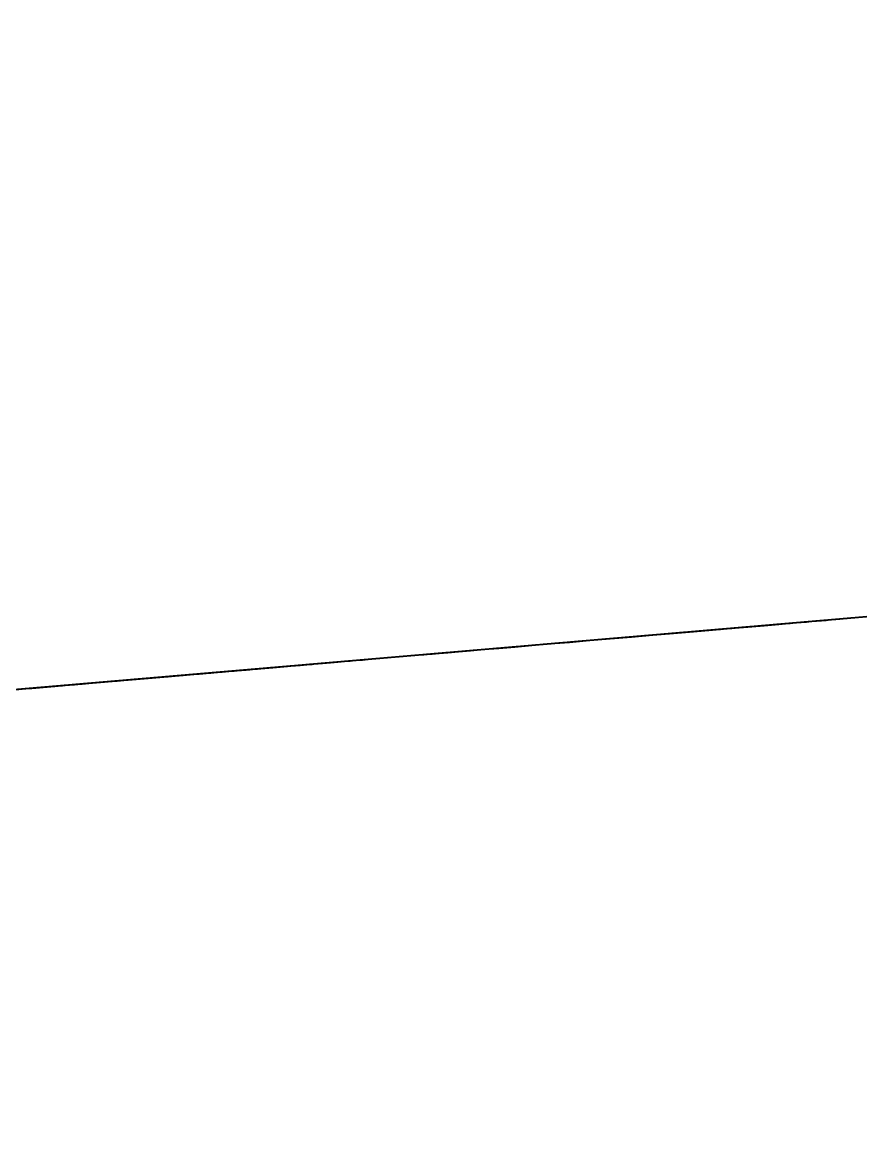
# Model space of a CAD drawing. Header units: millimetres. Extents: x 235072 to 246269, y 20126 to 21085.
# Drawn here: x 242165.1 to 242502.2, y 20555.7 to 21001.9 of the extents above; entities that cross this region are included whole.
import ezdxf

# ---------------------------------------------------------------- set-up
doc = ezdxf.new("R2010")
doc.units = ezdxf.units.MM
doc.header["$MEASUREMENT"] = 0
doc.linetypes.add('CENTER2', pattern=[1.125, 0.75, -0.125, 0.125, -0.125])
doc.linetypes.add('HIDDEN2', pattern=[0.1875, 0.125, -0.0625])
doc.layers.add('Section 2-0', color=7, linetype='Continuous', true_color=0xe7f0ff)
for name, color, linetype in [('Section 2-150-DS-B4-404', 1, 'Continuous'), ('Section 2-150-SL-B4-094', 14, 'Continuous'), ('Section 2-150-SL-B4-216', 85, 'Continuous'), ('Section 2-150-SL-B4-249', 85, 'Continuous'), ('Section 2-300-CEN-D3-231', 70, 'Continuous'), ('Section 2-300-FA-D4-234', 50, 'Continuous'), ('Section 2-50-PES-D1-243', 4, 'Continuous'), ('Section 2-A-FLOR', 192, 'Continuous'), ('Section 2-CENTER', 1, 'CENTER2'), ('Section 2-HIDDEN', 7, 'HIDDEN2'), ('Section 2-MONO BEAM', 6, 'Continuous'), ('Section 2-RE', 5, 'Continuous'), ('Section 2-S-BEAM', 12, 'Continuous')]:
    doc.layers.add(name, color=color, linetype=linetype)

# ---------------------------------------------------------------- blocks, each defined once
blk = doc.blocks.new('*U33')
at = {"layer": 'Section 2-S-BEAM', "color": 0, "linetype": 'ByBlock', "lineweight": -2}
for p, q in [((241325.04, 20661.88, 24789), (242875.04, 20794.59, 24789)), ((241678.32, 20692.13, 24986.4), (242875.04, 20794.59, 24986.4)), ((241742.09, 20697.59, 24798.6), (242875.04, 20794.59, 24798.6)), ((241742.09, 20697.59, 24996), (242745.3, 20783.48, 24996))]:
    blk.add_line(p, q, dxfattribs=at)
blk = doc.blocks.new('*U34')
at = {"layer": 'Section 2-A-FLOR', "color": 0, "linetype": 'ByBlock', "lineweight": -2}
blk.add_line((241931.52, 20713.8, 21994.09), (242597.02, 20770.78, 21994.09), dxfattribs=at)
blk = doc.blocks.new('*U35')
at = {"layer": 'Section 2-MONO BEAM', "color": 0, "linetype": 'ByBlock', "lineweight": -2}
for p, q in [((241933.74, 20713.99, 24634.26), (242680.53, 20777.93, 24634.26)), ((241933.74, 20713.99, 24624.66), (242680.53, 20777.93, 24624.66))]:
    blk.add_line(p, q, dxfattribs=at)
blk = doc.blocks.new('*U37')
at = {"layer": 'Section 2-A-FLOR', "color": 0, "linetype": 'ByBlock', "lineweight": -2}
for p, q in [((242793.05, 20787.57, 21625), (235968.02, 20203.22, 21625)), ((242793.05, 20787.57, 21700), (235968.02, 20203.22, 21700))]:
    blk.add_line(p, q, dxfattribs=at)
blk = doc.blocks.new('*U72')
at = {"layer": 'Section 2-150-SL-B4-249', "color": 0, "linetype": 'ByBlock', "lineweight": -2}
for p, q in [((242456.03, 20758.71, 24178.59), (242061.59, 20724.94, 24178.59)), ((242456.03, 20758.71, 24346.87), (242061.59, 20724.94, 24346.87)), ((242456.03, 20758.71, 24205.58), (242456.03, 20758.71, 24178.59)), ((242456.03, 20758.71, 24346.87), (242456.03, 20758.71, 24265.9))]:
    blk.add_line(p, q, dxfattribs=at)
at = {"layer": 'Section 2-HIDDEN'}
for p, q in [((236933.47, 20285.88, 24262.73), (242456.03, 20758.71, 24262.73)), ((242456.03, 20758.71, 24265.9), (242456.03, 20758.71, 24205.58))]:
    blk.add_line(p, q, dxfattribs=at)
blk = doc.blocks.new('*U79')
at = {"layer": 'Section 2-50-PES-D1-243', "color": 0, "linetype": 'ByBlock', "lineweight": -2}
for p, q in [((237204.13, 20309.05, 25056.77), (242745.3, 20783.48, 25056.77)), ((237204.13, 20309.05, 24996.45), (242745.3, 20783.48, 24996.45))]:
    blk.add_line(p, q, dxfattribs=at)
at = {"layer": 'Section 2-CENTER'}
blk.add_line((242745.3, 20783.48, 25026.61), (237204.13, 20309.05, 25026.61), dxfattribs=at)
blk = doc.blocks.new('*U117')
at = {"layer": 'Section 2-A-FLOR', "color": 0, "linetype": 'ByBlock', "lineweight": -2}
for p, q in [((242792.02, 20787.48, 21999.99), (240178.46, 20563.71, 21920.9)), ((240313.8, 20575.3, 21625), (242792.02, 20787.48, 21699.99))]:
    blk.add_line(p, q, dxfattribs=at)
blk = doc.blocks.new('*U153')
at = {"layer": 'Section 2-300-CEN-D3-231', "color": 0, "linetype": 'ByBlock', "lineweight": -2}
blk.add_line((242765.61, 20785.22, 24502.44), (241108.85, 20643.37, 24502.44), dxfattribs=at)
at = {"layer": 'Section 2-HIDDEN'}
blk.add_line((241108.85, 20643.37, 24340.52), (244213.01, 20909.14, 24340.52), dxfattribs=at)
blk = doc.blocks.new('*U166')
at = {"layer": 'Section 2-HIDDEN'}
for p, q in [((241519.59, 20678.54, 24397.67), (243557.2, 20852.99, 24397.67)), ((243557.2, 20852.99, 24288.13), (241519.59, 20678.54, 24288.13))]:
    blk.add_line(p, q, dxfattribs=at)
blk = doc.blocks.new('*U174')
at = {"layer": 'Section 2-150-SL-B4-216', "color": 0, "linetype": 'ByBlock', "lineweight": -2}
for p, q in [((242017.88, 20721.2, 24082.55), (242188.5, 20735.81, 24082.55)), ((242017.88, 20721.2, 24022.23), (242188.5, 20735.81, 24022.23)), ((241718.14, 20695.54, 24082.55), (241957.78, 20716.05, 24082.55)), ((241718.14, 20695.54, 24022.23), (241957.78, 20716.05, 24022.23))]:
    blk.add_line(p, q, dxfattribs=at)
at = {"layer": 'Section 2-CENTER'}
for p, q in [((242188.5, 20735.81, 24052.39), (242017.88, 20721.2, 24052.39)), ((241957.78, 20716.05, 24052.39), (241718.14, 20695.54, 24052.39))]:
    blk.add_line(p, q, dxfattribs=at)
at = {"layer": 'Section 2-HIDDEN'}
for p, q in [((242199.53, 20736.75, 24052.39), (242188.5, 20735.81, 24052.39)), ((241957.78, 20716.05, 24082.55), (242017.88, 20721.2, 24082.55)), ((241957.78, 20716.05, 24022.23), (242017.88, 20721.2, 24022.23)), ((242017.88, 20721.2, 24052.39), (241957.78, 20716.05, 24052.39)), ((241718.14, 20695.54, 24052.39), (241699.16, 20693.91, 24052.39))]:
    blk.add_line(p, q, dxfattribs=at)
blk = doc.blocks.new('*U200')
at = {"layer": 'Section 2-0', "color": 0, "linetype": 'ByBlock', "lineweight": -2, "extrusion": (0.085306, -0.996355, 0)}
blk.add_circle((243040.35, 22389.43), 50, dxfattribs=at)
blk.add_arc((243040.35, 22389.43), 150, 6.3924, 353.6076, dxfattribs=at)
blk = doc.blocks.new('*U201')
at = {"layer": 'Section 2-CENTER'}
blk.add_line((242862.39, 20793.5, 24235.74), (242051.6, 20724.09, 24235.74), dxfattribs=at)
at = {"layer": 'Section 2-RE', "color": 0, "linetype": 'ByBlock', "lineweight": -2}
for p, q in [((242051.6, 20724.09, 24265.9), (242962.02, 20802.03, 24265.9)), ((242051.6, 20724.09, 24205.58), (242896.11, 20796.39, 24205.58))]:
    blk.add_line(p, q, dxfattribs=at)
blk = doc.blocks.new('*U202')
at = {"layer": 'Section 2-150-DS-B4-404', "color": 0, "linetype": 'ByBlock', "lineweight": -2}
for p, q in [((242261.59, 20742.06, 23870.05), (242180.68, 20735.14, 23870.05)), ((242261.59, 20742.06, 23880.05), (242180.68, 20735.14, 23880.05)), ((242082.52, 20726.73, 23880.05), (242163.43, 20733.66, 23880.05)), ((242082.52, 20726.73, 23870.05), (242163.43, 20733.66, 23870.05)), ((242166.08, 20733.89, 23735.05), (242144.16, 20732.01, 23735.05)), ((242166.08, 20733.89, 24015.05), (242144.16, 20732.01, 24015.05)), ((242167.07, 20733.97, 23791.05), (242166.08, 20733.89, 23791.05)), ((242167.07, 20733.97, 23959.05), (242166.08, 20733.89, 23959.05)), ((242166.08, 20733.89, 23984.89), (242166.08, 20733.89, 24015.05)), ((242166.08, 20733.89, 23883.05), (242166.08, 20733.89, 23964.85)), ((242166.08, 20733.89, 23785.25), (242166.08, 20733.89, 23867.05)), ((242166.08, 20733.89, 23735.05), (242166.08, 20733.89, 23765.21)), ((242167.07, 20733.97, 23785.19), (242167.07, 20733.97, 23866.39)), ((242167.07, 20733.97, 23964.91), (242167.07, 20733.97, 23883.71)), ((242178.03, 20734.91, 23791.05), (242177.04, 20734.83, 23791.05)), ((242178.03, 20734.91, 23959.05), (242177.04, 20734.83, 23959.05)), ((242177.04, 20734.83, 23785.19), (242177.04, 20734.83, 23866.39)), ((242177.04, 20734.83, 23964.91), (242177.04, 20734.83, 23883.71)), ((242199.95, 20736.79, 23735.05), (242178.03, 20734.91, 23735.05)), ((242199.95, 20736.79, 24015.05), (242178.03, 20734.91, 24015.05)), ((242178.03, 20734.91, 23765.21), (242178.03, 20734.91, 23735.05)), ((242178.03, 20734.91, 23867.05), (242178.03, 20734.91, 23785.25)), ((242178.03, 20734.91, 23964.85), (242178.03, 20734.91, 23883.05)), ((242178.03, 20734.91, 24015.05), (242178.03, 20734.91, 23984.89)), ((242199.95, 20736.79, 23981.43), (242199.95, 20736.79, 24015.05)), ((242199.95, 20736.79, 23880.05), (242199.95, 20736.79, 23960.58)), ((242199.95, 20736.79, 23789.52), (242199.95, 20736.79, 23870.05)), ((242199.95, 20736.79, 23735.05), (242199.95, 20736.79, 23768.67)), ((242144.16, 20732.01, 23768.67), (242144.16, 20732.01, 23735.05)), ((242144.16, 20732.01, 23870.05), (242144.16, 20732.01, 23789.52)), ((242144.16, 20732.01, 23960.58), (242144.16, 20732.01, 23880.05)), ((242144.16, 20732.01, 24015.05), (242144.16, 20732.01, 23981.43))]:
    blk.add_line(p, q, dxfattribs=at)
at = {"layer": 'Section 2-150-DS-B4-404', "color": 0, "linetype": 'ByBlock', "lineweight": -2, "extrusion": (-0.085306, 0.996355, -4.05941e-46)}
blk.add_circle((-243058.06, 23875.05), 110, dxfattribs=at)
at = {"layer": 'Section 2-150-DS-B4-404', "color": 0, "linetype": 'ByBlock', "lineweight": -2, "extrusion": (0.085306, -0.996355, 0)}
blk.add_circle((243058.06, 23875.05), 10, dxfattribs=at)
for start, end in [(272.9121, 357.0879), (2.9121, 87.0879), (182.9121, 267.0879), (92.9121, 177.0879)]:
    blk.add_arc((243058.06, 23875.05), 90, start, end, dxfattribs=at)
at = {"layer": 'Section 2-CENTER'}
blk.add_line((242199.95, 20736.79, 23875.05), (242144.16, 20732.01, 23875.05), dxfattribs=at)
at = {"layer": 'Section 2-HIDDEN'}
for p, q in [((242271.69, 20742.93, 23870.05), (242261.59, 20742.06, 23870.05)), ((242271.69, 20742.93, 23880.05), (242261.59, 20742.06, 23880.05)), ((242271.69, 20742.93, 23870.05), (242271.69, 20742.93, 23880.05)), ((242199.95, 20736.79, 23799.45), (242144.16, 20732.01, 23799.45)), ((242199.95, 20736.79, 23950.65), (242144.16, 20732.01, 23950.65)), ((242163.43, 20733.66, 23880.05), (242172.06, 20734.4, 23880.05)), ((242163.43, 20733.66, 23870.05), (242172.06, 20734.4, 23870.05)), ((242166.08, 20733.89, 23964.85), (242166.08, 20733.89, 23984.89)), ((242166.08, 20733.89, 23867.05), (242166.08, 20733.89, 23883.05)), ((242166.08, 20733.89, 23765.21), (242166.08, 20733.89, 23785.25)), ((242177.04, 20734.83, 23875.05), (242167.07, 20733.97, 23875.05)), ((242177.04, 20734.83, 23775.05), (242167.07, 20733.97, 23775.05)), ((242167.07, 20733.97, 23875.05), (242177.04, 20734.83, 23875.05)), ((242177.04, 20734.83, 23975.05), (242167.07, 20733.97, 23975.05)), ((242169.07, 20734.14, 23791.05), (242167.07, 20733.97, 23791.05)), ((242169.07, 20734.14, 23959.05), (242167.07, 20733.97, 23959.05)), ((242167.07, 20733.97, 23775.05), (242167.07, 20733.97, 23785.19)), ((242167.07, 20733.97, 23866.39), (242167.07, 20733.97, 23875.05)), ((242167.07, 20733.97, 23975.05), (242167.07, 20733.97, 23964.91)), ((242167.07, 20733.97, 23883.71), (242167.07, 20733.97, 23875.05)), ((242168.47, 20734.09, 23770.65), (242175.64, 20734.71, 23770.65)), ((242175.64, 20734.71, 23979.45), (242168.47, 20734.09, 23979.45)), ((242168.47, 20734.09, 23979.45), (242168.47, 20734.09, 23770.65)), ((242175.05, 20734.65, 23962.05), (242169.07, 20734.14, 23962.05)), ((242169.07, 20734.14, 23788.05), (242175.05, 20734.65, 23788.05)), ((242169.07, 20734.14, 23962.05), (242169.07, 20734.14, 23875.05)), ((242169.07, 20734.14, 23875.05), (242169.07, 20734.14, 23788.05)), ((242180.68, 20735.14, 23870.05), (242172.06, 20734.4, 23870.05)), ((242180.68, 20735.14, 23880.05), (242172.06, 20734.4, 23880.05)), ((242172.06, 20734.4, 23880.05), (242172.06, 20734.4, 23870.05)), ((242172.06, 20734.4, 23870.05), (242172.06, 20734.4, 23880.05)), ((242177.04, 20734.83, 23791.05), (242175.05, 20734.65, 23791.05)), ((242177.04, 20734.83, 23959.05), (242175.05, 20734.65, 23959.05)), ((242175.05, 20734.65, 23788.05), (242175.05, 20734.65, 23875.05)), ((242175.05, 20734.65, 23875.05), (242175.05, 20734.65, 23962.05)), ((242175.64, 20734.71, 23770.65), (242175.64, 20734.71, 23979.45)), ((242177.04, 20734.83, 23775.05), (242177.04, 20734.83, 23785.19)), ((242177.04, 20734.83, 23866.39), (242177.04, 20734.83, 23875.05)), ((242177.04, 20734.83, 23975.05), (242177.04, 20734.83, 23964.91)), ((242177.04, 20734.83, 23883.71), (242177.04, 20734.83, 23875.05)), ((242178.03, 20734.91, 23785.25), (242178.03, 20734.91, 23765.21)), ((242178.03, 20734.91, 23883.05), (242178.03, 20734.91, 23867.05)), ((242178.03, 20734.91, 23984.89), (242178.03, 20734.91, 23964.85)), ((242199.95, 20736.79, 23960.58), (242199.95, 20736.79, 23981.43)), ((242199.95, 20736.79, 23870.05), (242199.95, 20736.79, 23880.05)), ((242199.95, 20736.79, 23768.67), (242199.95, 20736.79, 23789.52)), ((242144.16, 20732.01, 23789.52), (242144.16, 20732.01, 23768.67)), ((242144.16, 20732.01, 23880.05), (242144.16, 20732.01, 23870.05)), ((242144.16, 20732.01, 23981.43), (242144.16, 20732.01, 23960.58)), ((242072.42, 20725.87, 23880.05), (242082.52, 20726.73, 23880.05)), ((242072.42, 20725.87, 23870.05), (242082.52, 20726.73, 23870.05)), ((242072.42, 20725.87, 23870.05), (242072.42, 20725.87, 23880.05))]:
    blk.add_line(p, q, dxfattribs=at)
at = {"layer": 'Section 2-HIDDEN', "extrusion": (0.085306, -0.996355, 0)}
blk.add_circle((243058.06, 23875.05), 3, dxfattribs=at)
for start, end in [(357.0879, 2.9121), (267.0879, 272.9121), (87.0879, 92.9121), (180, 182.9121), (177.0879, 180)]:
    blk.add_arc((243058.06, 23875.05), 90, start, end, dxfattribs=at)
blk = doc.blocks.new('*U204')
at = {"layer": 'Section 2-150-SL-B4-094', "color": 0, "linetype": 'ByBlock', "lineweight": -2}
for p, q in [((242116.04, 20729.6, 22764.48), (242163.87, 20733.7, 22772.33)), ((242116.04, 20729.6, 22596.18), (242163.87, 20733.7, 22588.33)), ((242180.81, 20735.15, 22540.33), (242163.87, 20733.7, 22540.33)), ((242180.81, 20735.15, 22820.33), (242163.87, 20733.7, 22820.33)), ((242163.87, 20733.7, 22820.33), (242163.87, 20733.7, 22540.33)), ((242180.81, 20735.15, 22540.33), (242180.81, 20735.15, 22820.33)), ((242116.04, 20729.6, 22764.48), (242116.04, 20729.6, 22596.18))]:
    blk.add_line(p, q, dxfattribs=at)
at = {"layer": 'Section 2-CENTER'}
blk.add_line((242180.81, 20735.15, 22680.33), (242116.04, 20729.6, 22680.33), dxfattribs=at)
at = {"layer": 'Section 2-HIDDEN'}
for p, q in [((242180.81, 20735.15, 22596.18), (242163.87, 20733.7, 22596.18)), ((242180.81, 20735.15, 22764.48), (242163.87, 20733.7, 22764.48))]:
    blk.add_line(p, q, dxfattribs=at)
blk = doc.blocks.new('*U206')
at = {"layer": 'Section 2-CENTER'}
blk.add_line((242886.78, 20795.59, 22389.43), (242204.23, 20737.15, 22389.43), dxfattribs=at)
at = {"layer": 'Section 2-HIDDEN'}
for p, q in [((242204.23, 20737.15, 22389.43), (242172.26, 20734.42, 22389.43)), ((242172.26, 20734.42, 22406.13), (242201.37, 20736.91, 22406.13)), ((242172.26, 20734.42, 22372.73), (242201.37, 20736.91, 22372.73))]:
    blk.add_line(p, q, dxfattribs=at)
at = {"layer": 'Section 2-HIDDEN', "extrusion": (0.085306, -0.996355, 1.23161e-46)}
blk.add_ellipse((242172.26, 20734.42, 22389.43), major_axis=(0, 0, 16.7), ratio=0.085306, start_param=-1.570796, end_param=4.712389, dxfattribs=at)
at = {"layer": 'Section 2-RE', "color": 0, "linetype": 'ByBlock', "lineweight": -2}
for p, q in [((242201.37, 20736.91, 22406.13), (242887.71, 20795.67, 22406.13)), ((242201.37, 20736.91, 22372.73), (242887.71, 20795.67, 22372.73))]:
    blk.add_line(p, q, dxfattribs=at)
blk = doc.blocks.new('*U207')
at = {"layer": 'Section 2-150-SL-B4-094', "color": 0, "linetype": 'ByBlock', "lineweight": -2}
for p, q in [((242183.8, 20735.4, 22540.33), (242180.81, 20735.15, 22540.33)), ((242183.8, 20735.4, 22820.33), (242180.81, 20735.15, 22820.33)), ((242180.81, 20735.15, 22820.33), (242180.81, 20735.15, 22540.33)), ((242183.8, 20735.4, 22540.33), (242183.8, 20735.4, 22820.33))]:
    blk.add_line(p, q, dxfattribs=at)
at = {"layer": 'Section 2-HIDDEN'}
for p, q in [((242183.8, 20735.4, 22596.18), (242180.81, 20735.15, 22596.18)), ((242183.8, 20735.4, 22764.48), (242180.81, 20735.15, 22764.48))]:
    blk.add_line(p, q, dxfattribs=at)
blk = doc.blocks.new('*U208')
at = {"layer": 'Section 2-150-SL-B4-094', "color": 0, "linetype": 'ByBlock', "lineweight": -2}
for p, q in [((242208.11, 20737.49, 22966.33), (242215.28, 20738.1, 22966.33)), ((242215.28, 20738.1, 22944.33), (242208.11, 20737.49, 22944.33)), ((242208.11, 20737.49, 22941.33), (242215.28, 20738.1, 22941.33)), ((242215.28, 20738.1, 22919.33), (242208.11, 20737.49, 22919.33)), ((242217.67, 20738.3, 22596.33), (242214.68, 20738.05, 22596.33)), ((242217.67, 20738.3, 22764.33), (242214.68, 20738.05, 22764.33)), ((242215.28, 20738.1, 22966.33), (242215.28, 20738.1, 22944.33)), ((242215.28, 20738.1, 22941.33), (242215.28, 20738.1, 22919.33)), ((242239.59, 20740.18, 22540.33), (242217.67, 20738.3, 22540.33)), ((242239.59, 20740.18, 22820.33), (242217.67, 20738.3, 22820.33)), ((242217.67, 20738.3, 22820.33), (242217.67, 20738.3, 22540.33)), ((242239.59, 20740.18, 22540.33), (242239.59, 20740.18, 22820.33)), ((242205.72, 20737.28, 22540.33), (242183.8, 20735.4, 22540.33)), ((242205.72, 20737.28, 22820.33), (242183.8, 20735.4, 22820.33)), ((242183.8, 20735.4, 22820.33), (242183.8, 20735.4, 22540.33)), ((242208.7, 20737.54, 22596.33), (242205.72, 20737.28, 22596.33)), ((242208.7, 20737.54, 22764.33), (242205.72, 20737.28, 22764.33)), ((242205.72, 20737.28, 22540.33), (242205.72, 20737.28, 22820.33)), ((242208.11, 20737.49, 22966.33), (242208.11, 20737.49, 22944.33)), ((242208.11, 20737.49, 22941.33), (242208.11, 20737.49, 22919.33)), ((242214.68, 20738.05, 23072.33), (242208.7, 20737.54, 23072.33)), ((242208.7, 20737.54, 23062.33), (242214.68, 20738.05, 23062.33)), ((242208.7, 20737.54, 22944.33), (242208.7, 20737.54, 22941.33)), ((242208.7, 20737.54, 23062.33), (242208.7, 20737.54, 22966.33)), ((242208.7, 20737.54, 22919.33), (242208.7, 20737.54, 22529.18)), ((242208.7, 20737.54, 23062.33), (242208.7, 20737.54, 23072.33)), ((242214.68, 20738.05, 23062.33), (242214.68, 20738.05, 22966.33)), ((242214.68, 20738.05, 22944.33), (242214.68, 20738.05, 22941.33)), ((242214.68, 20738.05, 22919.33), (242214.68, 20738.05, 22526.69)), ((242214.68, 20738.05, 23062.33), (242214.68, 20738.05, 23072.33))]:
    blk.add_line(p, q, dxfattribs=at)
at = {"layer": 'Section 2-CENTER'}
blk.add_line((242239.59, 20740.18, 22680.33), (242183.8, 20735.4, 22680.33), dxfattribs=at)
at = {"layer": 'Section 2-HIDDEN'}
for p, q in [((242239.59, 20740.18, 22604.73), (242183.8, 20735.4, 22604.73)), ((242239.59, 20740.18, 22755.93), (242183.8, 20735.4, 22755.93)), ((242214.68, 20738.05, 22512.33), (242208.7, 20737.54, 22512.33)), ((242208.7, 20737.54, 22529.18), (242208.7, 20737.54, 22512.33)), ((242214.68, 20738.05, 22526.69), (242214.68, 20738.05, 22512.33))]:
    blk.add_line(p, q, dxfattribs=at)
blk = doc.blocks.new('*U209')
at = {"layer": 'Section 2-150-SL-B4-216', "color": 0, "linetype": 'ByBlock', "lineweight": -2}
for p, q in [((242295.75, 20744.99, 24022.23), (242283.87, 20743.97, 24022.23)), ((242295.75, 20744.99, 24082.55), (242283.87, 20743.97, 24082.55)), ((242283.87, 20743.97, 24022.23), (242283.87, 20743.97, 24082.55)), ((242295.75, 20744.99, 24085.3), (242312.05, 20746.38, 24085.3)), ((242295.75, 20744.99, 24019.49), (242312.05, 20746.38, 24019.49)), ((242295.75, 20744.99, 24085.3), (242295.75, 20744.99, 24019.49)), ((242312.05, 20746.38, 24019.49), (242312.05, 20746.38, 24085.3)), ((242216.67, 20738.22, 24022.23), (242204.8, 20737.2, 24022.23)), ((242216.67, 20738.22, 24082.55), (242204.8, 20737.2, 24082.55)), ((242216.67, 20738.22, 24082.55), (242216.67, 20738.22, 24022.23)), ((242204.8, 20737.2, 24019.49), (242188.5, 20735.81, 24019.49)), ((242204.8, 20737.2, 24085.3), (242188.5, 20735.81, 24085.3)), ((242188.5, 20735.81, 24085.3), (242188.5, 20735.81, 24019.49)), ((242204.8, 20737.2, 24019.49), (242204.8, 20737.2, 24085.3))]:
    blk.add_line(p, q, dxfattribs=at)
at = {"layer": 'Section 2-150-SL-B4-216', "color": 0, "linetype": 'ByBlock', "lineweight": -2, "extrusion": (-0.085306, 0.996355, 4.73416e-30)}
blk.add_arc((-243136.56, 24052.39), 45.24, 41.8103, 138.1897, dxfattribs=at)
at = {"layer": 'Section 2-150-SL-B4-216', "color": 0, "linetype": 'ByBlock', "lineweight": -2, "extrusion": (-0.085306, 0.996355, -1.0814e-33)}
blk.add_arc((-243136.56, 24052.39), 45.24, 221.8103, 318.1897, dxfattribs=at)
at = {"layer": 'Section 2-CENTER'}
blk.add_line((242301.01, 20745.44, 24052.39), (242199.53, 20736.75, 24052.39), dxfattribs=at)
blk = doc.blocks.new('*U210')
at = {"layer": 'Section 2-150-DS-B4-404', "color": 0, "linetype": 'ByBlock', "lineweight": -2}
for p, q in [((242199.95, 20736.79, 24015.05), (242202.94, 20737.04, 24015.05)), ((242199.95, 20736.79, 23735.05), (242202.94, 20737.04, 23735.05)), ((242199.95, 20736.79, 23960.58), (242199.95, 20736.79, 23880.05)), ((242199.95, 20736.79, 24015.05), (242199.95, 20736.79, 23981.43)), ((242199.95, 20736.79, 23768.67), (242199.95, 20736.79, 23735.05)), ((242199.95, 20736.79, 23870.05), (242199.95, 20736.79, 23789.52)), ((242202.94, 20737.04, 23790.56), (242202.94, 20737.04, 23870.05)), ((242202.94, 20737.04, 23735.05), (242202.94, 20737.04, 23769.51)), ((242202.94, 20737.04, 23980.59), (242202.94, 20737.04, 24015.05)), ((242202.94, 20737.04, 23880.05), (242202.94, 20737.04, 23959.54))]:
    blk.add_line(p, q, dxfattribs=at)
at = {"layer": 'Section 2-HIDDEN'}
for p, q in [((242199.95, 20736.79, 23959.2), (242202.94, 20737.04, 23959.2)), ((242199.95, 20736.79, 23790.9), (242202.94, 20737.04, 23790.9)), ((242199.95, 20736.79, 23880.05), (242199.95, 20736.79, 23875.05)), ((242199.95, 20736.79, 23981.43), (242199.95, 20736.79, 23960.58)), ((242199.95, 20736.79, 23789.52), (242199.95, 20736.79, 23768.67)), ((242199.95, 20736.79, 23875.05), (242199.95, 20736.79, 23870.05)), ((242202.94, 20737.04, 23870.05), (242202.94, 20737.04, 23875.05)), ((242202.94, 20737.04, 23769.51), (242202.94, 20737.04, 23790.56)), ((242202.94, 20737.04, 23959.54), (242202.94, 20737.04, 23980.59)), ((242202.94, 20737.04, 23875.05), (242202.94, 20737.04, 23880.05))]:
    blk.add_line(p, q, dxfattribs=at)
blk = doc.blocks.new('*U211')
at = {"layer": 'Section 2-150-DS-B4-404', "color": 0, "linetype": 'ByBlock', "lineweight": -2}
for p, q in [((242267.71, 20742.59, 23790.9), (242235.97, 20739.87, 23785.69)), ((242267.71, 20742.59, 23959.2), (242235.97, 20739.87, 23964.41)), ((242267.71, 20742.59, 23790.9), (242267.71, 20742.59, 23821.35)), ((242267.71, 20742.59, 23928.75), (242267.71, 20742.59, 23959.2)), ((242202.94, 20737.04, 24015.05), (242219.88, 20738.49, 24015.05)), ((242202.94, 20737.04, 23735.05), (242219.88, 20738.49, 23735.05)), ((242219.88, 20738.49, 23798.92), (242219.88, 20738.49, 23870.05)), ((242219.88, 20738.49, 23735.05), (242219.88, 20738.49, 23776.08)), ((242219.88, 20738.49, 23974.02), (242219.88, 20738.49, 24015.05)), ((242219.88, 20738.49, 23880.05), (242219.88, 20738.49, 23951.18)), ((242202.94, 20737.04, 23959.54), (242202.94, 20737.04, 23880.05)), ((242202.94, 20737.04, 24015.05), (242202.94, 20737.04, 23980.59)), ((242202.94, 20737.04, 23769.51), (242202.94, 20737.04, 23735.05)), ((242202.94, 20737.04, 23870.05), (242202.94, 20737.04, 23790.56))]:
    blk.add_line(p, q, dxfattribs=at)
at = {"layer": 'Section 2-HIDDEN'}
for p, q in [((242202.94, 20737.04, 23875.05), (242267.71, 20742.59, 23875.05)), ((242267.71, 20742.59, 23821.35), (242267.71, 20742.59, 23875.05)), ((242267.71, 20742.59, 23875.05), (242267.71, 20742.59, 23928.75)), ((242202.94, 20737.04, 23959.2), (242219.88, 20738.49, 23959.2)), ((242202.94, 20737.04, 23790.9), (242219.88, 20738.49, 23790.9)), ((242235.97, 20739.87, 23785.69), (242219.88, 20738.49, 23783.05)), ((242235.97, 20739.87, 23964.41), (242219.88, 20738.49, 23967.05)), ((242219.88, 20738.49, 23870.05), (242219.88, 20738.49, 23875.05)), ((242219.88, 20738.49, 23776.08), (242219.88, 20738.49, 23798.92)), ((242219.88, 20738.49, 23951.18), (242219.88, 20738.49, 23974.02)), ((242219.88, 20738.49, 23875.05), (242219.88, 20738.49, 23880.05)), ((242202.94, 20737.04, 23880.05), (242202.94, 20737.04, 23875.05)), ((242202.94, 20737.04, 23980.59), (242202.94, 20737.04, 23959.54)), ((242202.94, 20737.04, 23790.56), (242202.94, 20737.04, 23769.51)), ((242202.94, 20737.04, 23875.05), (242202.94, 20737.04, 23870.05))]:
    blk.add_line(p, q, dxfattribs=at)
blk = doc.blocks.new('*U212')
at = {"layer": 'Section 2-150-SL-B4-094', "color": 0, "linetype": 'ByBlock', "lineweight": -2}
for p, q in [((242239.59, 20740.18, 22820.33), (242242.58, 20740.44, 22820.33)), ((242239.59, 20740.18, 22540.33), (242242.58, 20740.44, 22540.33)), ((242239.59, 20740.18, 22820.33), (242239.59, 20740.18, 22540.33)), ((242242.58, 20740.44, 22540.33), (242242.58, 20740.44, 22820.33))]:
    blk.add_line(p, q, dxfattribs=at)
at = {"layer": 'Section 2-HIDDEN'}
for p, q in [((242239.59, 20740.18, 22764.48), (242242.58, 20740.44, 22764.48)), ((242239.59, 20740.18, 22596.18), (242242.58, 20740.44, 22596.18))]:
    blk.add_line(p, q, dxfattribs=at)
blk = doc.blocks.new('*U213')
at = {"layer": 'Section 2-150-SL-B4-094', "color": 0, "linetype": 'ByBlock', "lineweight": -2}
for p, q in [((242307.34, 20745.98, 22596.18), (242259.52, 20741.89, 22588.33)), ((242307.34, 20745.98, 22764.48), (242259.52, 20741.89, 22772.33)), ((242307.34, 20745.98, 22596.18), (242307.34, 20745.98, 22764.48)), ((242242.58, 20740.44, 22820.33), (242259.52, 20741.89, 22820.33)), ((242242.58, 20740.44, 22540.33), (242259.52, 20741.89, 22540.33)), ((242242.58, 20740.44, 22820.33), (242242.58, 20740.44, 22540.33)), ((242259.52, 20741.89, 22540.33), (242259.52, 20741.89, 22820.33))]:
    blk.add_line(p, q, dxfattribs=at)
at = {"layer": 'Section 2-CENTER'}
blk.add_line((242242.58, 20740.44, 22680.33), (242307.34, 20745.98, 22680.33), dxfattribs=at)
at = {"layer": 'Section 2-HIDDEN'}
for p, q in [((242242.58, 20740.44, 22764.48), (242259.52, 20741.89, 22764.48)), ((242242.58, 20740.44, 22596.18), (242259.52, 20741.89, 22596.18))]:
    blk.add_line(p, q, dxfattribs=at)
blk = doc.blocks.new('*U214')
at = {"layer": 'Section 2-150-DS-B4-404', "color": 0, "linetype": 'ByBlock', "lineweight": -2}
for p, q in [((242409.93, 20754.77, 23790.91), (242267.71, 20742.59, 23790.91)), ((242409.93, 20754.77, 23959.19), (242267.71, 20742.59, 23959.19))]:
    blk.add_line(p, q, dxfattribs=at)
at = {"layer": 'Section 2-CENTER'}
blk.add_line((242281.66, 20743.78, 23875.05), (242326.1, 20747.59, 23875.05), dxfattribs=at)
at = {"layer": 'Section 2-HIDDEN'}
for p, q in [((242326.1, 20747.59, 23875.05), (242409.93, 20754.77, 23875.05)), ((242267.71, 20742.59, 23875.05), (242281.66, 20743.78, 23875.05)), ((242267.71, 20742.59, 23959.19), (242267.71, 20742.59, 23875.05)), ((242267.71, 20742.59, 23875.05), (242267.71, 20742.59, 23790.91)), ((242267.71, 20742.59, 23790.91), (242267.71, 20742.59, 23790.91)), ((242267.71, 20742.59, 23959.19), (242267.71, 20742.59, 23959.19))]:
    blk.add_line(p, q, dxfattribs=at)
blk = doc.blocks.new('*U216')
at = {"layer": 'Section 2-150-SL-B4-094', "color": 0, "linetype": 'ByBlock', "lineweight": -2}
for p, q in [((242307.34, 20745.98, 22764.47), (242909.51, 20797.54, 22764.47)), ((242307.34, 20745.98, 22596.19), (242909.51, 20797.54, 22596.19))]:
    blk.add_line(p, q, dxfattribs=at)
at = {"layer": 'Section 2-CENTER'}
blk.add_line((242909.51, 20797.54, 22680.33), (242307.34, 20745.98, 22680.33), dxfattribs=at)
blk = doc.blocks.new('*U217')
at = {"layer": 'Section 2-150-SL-B4-216', "color": 0, "linetype": 'ByBlock', "lineweight": -2}
for p, q in [((242312.05, 20746.38, 24082.55), (242398.03, 20753.75, 24082.55)), ((242312.05, 20746.38, 24022.23), (242398.03, 20753.75, 24022.23))]:
    blk.add_line(p, q, dxfattribs=at)
at = {"layer": 'Section 2-CENTER'}
blk.add_line((242409.06, 20754.69, 24052.39), (242301.01, 20745.44, 24052.39), dxfattribs=at)
blk = doc.blocks.new('*U218')
at = {"layer": 'Section 2-150-DS-B4-404', "color": 0, "linetype": 'ByBlock', "lineweight": -2, "extrusion": (0.085306, -0.996355, -1.14794e-41)}
blk.add_circle((243296.81, 23875.05), 84.14, dxfattribs=at)
blk = doc.blocks.new('*U219')
at = {"layer": 'Section 2-150-SL-B4-216', "color": 0, "linetype": 'ByBlock', "lineweight": -2}
for p, q in [((242505.28, 20762.93, 24022.23), (242493.4, 20761.91, 24022.23)), ((242505.28, 20762.93, 24082.55), (242493.4, 20761.91, 24082.55)), ((242493.4, 20761.91, 24022.23), (242493.4, 20761.91, 24082.55)), ((242505.28, 20762.93, 24085.3), (242521.58, 20764.32, 24085.3)), ((242505.28, 20762.93, 24019.49), (242521.58, 20764.32, 24019.49)), ((242505.28, 20762.93, 24085.3), (242505.28, 20762.93, 24019.49)), ((242521.58, 20764.32, 24019.49), (242521.58, 20764.32, 24085.3)), ((242426.2, 20756.16, 24022.23), (242414.32, 20755.14, 24022.23)), ((242426.2, 20756.16, 24082.55), (242414.32, 20755.14, 24082.55)), ((242426.2, 20756.16, 24082.55), (242426.2, 20756.16, 24022.23)), ((242414.32, 20755.14, 24019.49), (242398.03, 20753.75, 24019.49)), ((242414.32, 20755.14, 24085.3), (242398.03, 20753.75, 24085.3)), ((242398.03, 20753.75, 24085.3), (242398.03, 20753.75, 24019.49)), ((242414.32, 20755.14, 24019.49), (242414.32, 20755.14, 24085.3))]:
    blk.add_line(p, q, dxfattribs=at)
at = {"layer": 'Section 2-150-SL-B4-216', "color": 0, "linetype": 'ByBlock', "lineweight": -2, "extrusion": (-0.085306, 0.996355, 3.97262e-30)}
blk.add_arc((-243346.86, 24052.39), 45.24, 41.8103, 138.1897, dxfattribs=at)
at = {"layer": 'Section 2-150-SL-B4-216', "color": 0, "linetype": 'ByBlock', "lineweight": -2, "extrusion": (-0.085306, 0.996355, -6.55868e-30)}
blk.add_arc((-243346.86, 24052.39), 45.24, 221.8103, 318.1897, dxfattribs=at)
at = {"layer": 'Section 2-CENTER'}
blk.add_line((242510.54, 20763.38, 24052.39), (242409.06, 20754.69, 24052.39), dxfattribs=at)
blk = doc.blocks.new('*U220')
at = {"layer": 'Section 2-HIDDEN'}
blk.add_open_spline([(242409.93, 20754.76, 23790.91), (242409.93, 20754.76, 23804.94), (242409.93, 20754.77, 23832.98), (242409.93, 20754.77, 23875.05), (242409.94, 20754.77, 23917.12), (242409.94, 20754.77, 23945.16), (242409.94, 20754.77, 23959.19)], degree=3, dxfattribs=at)
blk = doc.blocks.new('*U221')
at = {"layer": 'Section 2-150-SL-B4-249', "color": 0, "linetype": 'ByBlock', "lineweight": -2}
for p, q in [((242591.12, 20770.28, 24178.59), (242456.03, 20758.71, 24178.59)), ((242591.12, 20770.28, 24346.87), (242456.03, 20758.71, 24346.87)), ((242456.03, 20758.71, 24265.9), (242456.03, 20758.71, 24346.87)), ((242456.03, 20758.71, 24178.59), (242456.03, 20758.71, 24205.58))]:
    blk.add_line(p, q, dxfattribs=at)
at = {"layer": 'Section 2-HIDDEN'}
for p, q in [((242456.03, 20758.71, 24262.73), (245296.35, 21001.9, 24262.73)), ((242456.03, 20758.71, 24205.58), (242456.03, 20758.71, 24265.9))]:
    blk.add_line(p, q, dxfattribs=at)

msp = doc.modelspace()

# ---------------------------------------------------------------- block references
at = {"layer": 'Section 2-0'}
msp.add_blockref('*U200', (0, 0), dxfattribs=at)
at = {"layer": 'Section 2-150-DS-B4-404'}
for name in ['*U218', '*U214', '*U220', '*U202', '*U211', '*U210']:
    msp.add_blockref(name, (0, 0), dxfattribs=at)
at = {"layer": 'Section 2-150-SL-B4-094'}
for name in ['*U216', '*U213', '*U208', '*U212', '*U204', '*U207']:
    msp.add_blockref(name, (0, 0), dxfattribs=at)
at = {"layer": 'Section 2-150-SL-B4-216'}
for name in ['*U219', '*U217', '*U209', '*U174']:
    msp.add_blockref(name, (0, 0), dxfattribs=at)
at = {"layer": 'Section 2-150-SL-B4-249'}
for name in ['*U221', '*U72']:
    msp.add_blockref(name, (0, 0), dxfattribs=at)
at = {"layer": 'Section 2-300-CEN-D3-231'}
msp.add_blockref('*U153', (0, 0), dxfattribs=at)
at = {"layer": 'Section 2-300-FA-D4-234'}
msp.add_blockref('*U166', (0, 0), dxfattribs=at)
at = {"layer": 'Section 2-50-PES-D1-243'}
msp.add_blockref('*U79', (0, 0), dxfattribs=at)
at = {"layer": 'Section 2-A-FLOR'}
for name in ['*U37', '*U117', '*U34']:
    msp.add_blockref(name, (0, 0), dxfattribs=at)
at = {"layer": 'Section 2-MONO BEAM'}
msp.add_blockref('*U35', (0, 0), dxfattribs=at)
at = {"layer": 'Section 2-RE'}
for name in ['*U201', '*U206']:
    msp.add_blockref(name, (0, 0), dxfattribs=at)
at = {"layer": 'Section 2-S-BEAM'}
msp.add_blockref('*U33', (0, 0), dxfattribs=at)

doc.saveas('drawing.dxf')
